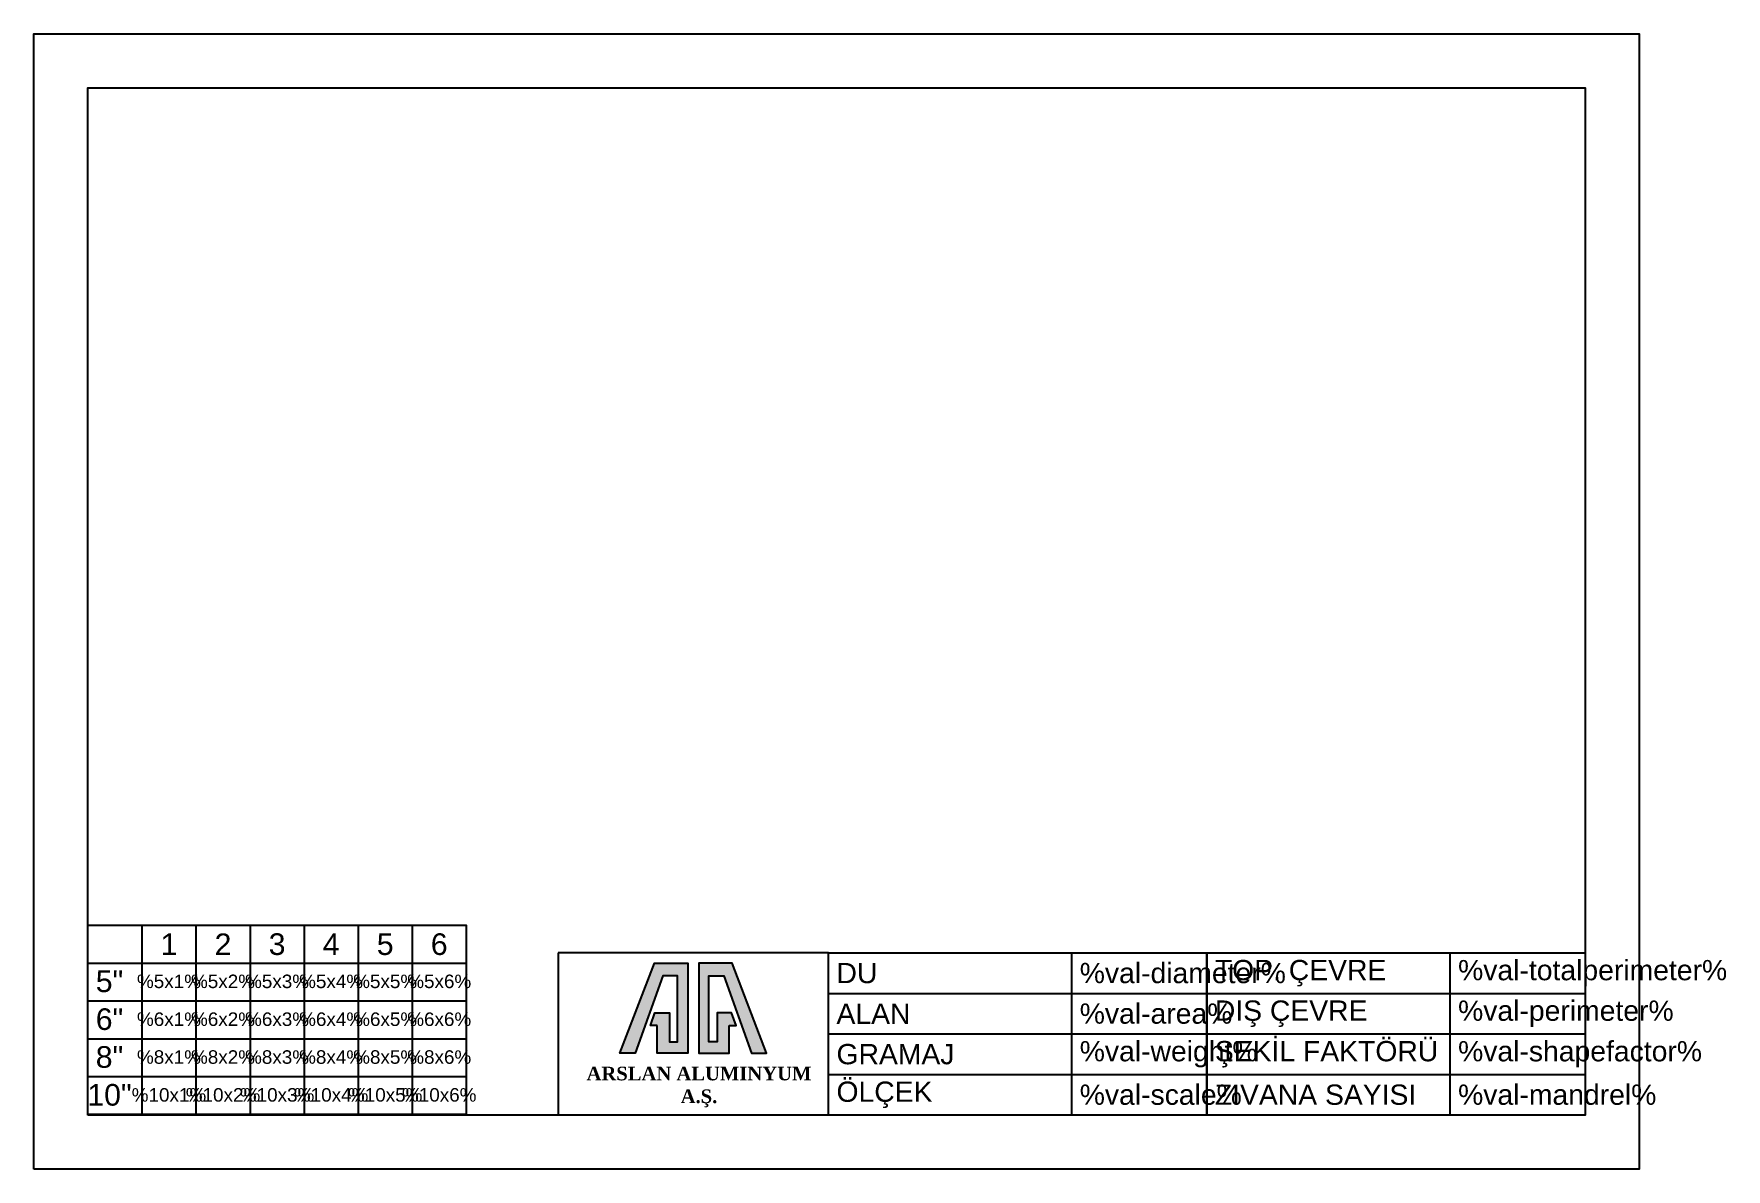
# Model space of a CAD drawing. Header units: millimetres. Extents: x 0 to 313, y -210 to 0.
import ezdxf

# ---------------------------------------------------------------- set-up
doc = ezdxf.new("R2010")
doc.units = ezdxf.units.MM
doc.styles.get("Standard").update_dxf_attribs({"font": 'arial.ttf'})

msp = doc.modelspace()

# ---------------------------------------------------------------- hatches: boundary and pattern name
at = {"lineweight": -2}
for points in [[(120.99, -171.9), (114.81, -171.9), (108.44, -188.56), (111.24, -188.56), (116.36, -174.25), (119.11, -174.25), (119.11, -186.47), (117.59, -186.47), (117.59, -181.08), (114.9, -181.08), (114.06, -183.41), (115.34, -183.41), (115.34, -188.56), (120.99, -188.56)], [(127.64, -174.25), (132.76, -188.56), (135.56, -188.56), (129.19, -171.9), (123.01, -171.9), (123.01, -188.56), (128.66, -188.56), (128.66, -183.41), (129.94, -183.41), (129.1, -181.08), (126.41, -181.08), (126.41, -186.47), (124.89, -186.47), (124.89, -174.25)]]:
    msp.add_hatch(color=256, dxfattribs=at).paths.add_polyline_path(points)

# ---------------------------------------------------------------- linework, layer by layer
for p, q in [((20, -165), (20, -200)), ((30, -165), (30, -200)), ((40, -165), (40, -200)), ((50, -165), (50, -200)), ((60, -165), (60, -200)), ((70, -165), (70, -200)), ((10, -171.87), (80, -171.87)), ((147, -170), (97, -170)), ((97, -170), (97, -200)), ((192, -170), (192, -200)), ((262, -170), (262, -200)), ((147, -177.5), (217, -177.5)), ((217, -177.5), (287, -177.5)), ((10, -178.87), (80, -178.87)), ((10, -185.87), (80, -185.87)), ((147, -185), (217, -185)), ((217, -185), (287, -185)), ((10, -192.87), (80, -192.87)), ((147, -192.5), (217, -192.5)), ((217, -192.5), (287, -192.5))]:
    msp.add_line(p, q)
for points in [[(0, -210), (0, 0), (297, 0), (297, -210)], [(10, -200), (10, -10), (287, -10), (287, -200)], [(80, -199.87), (10, -199.87), (10, -164.87), (80, -164.87)], [(217, -200), (147, -200), (147, -170), (217, -170)], [(287, -200), (217, -200), (217, -170), (287, -170)]]:
    msp.add_lwpolyline(points, close=True)
for points in [[(115.34, -183.41), (114.06, -183.41), (114.9, -181.08), (117.59, -181.08), (117.59, -186.47), (119.11, -186.47), (119.11, -174.25), (116.36, -174.25), (111.24, -188.56), (108.44, -188.56), (114.81, -171.9), (120.99, -171.9), (120.99, -188.56), (115.34, -188.56)], [(128.66, -183.41), (129.94, -183.41), (129.1, -181.08), (126.41, -181.08), (126.41, -186.47), (124.89, -186.47), (124.89, -174.25), (127.64, -174.25), (132.76, -188.56), (135.56, -188.56), (129.19, -171.9), (123.01, -171.9), (123.01, -188.56), (128.66, -188.56)]]:
    msp.add_lwpolyline(points, close=True, dxfattribs=at)

# ---------------------------------------------------------------- texts
for s, width, gutter_width, insert, char_height, attachment_point in [('1', 9.9995, 12.5, (25, -168.41), 4, 5), ('2', 9.9995, 12.5, (35, -168.41), 4, 5), ('3', 9.9995, 12.5, (45, -168.41), 4, 5), ('4', 9.9995, 12.5, (55, -168.41), 4, 5), ('5', 9.9995, 12.5, (65, -168.41), 4, 5), ('6', 9.9995, 12.5, (75, -168.41), 4, 5), ('DU', 40.5, 18.75, (148.5, -173.75), 3.75, 4), ('%val-diameter%', 40.5, 18.75, (193.5, -173.75), 3.75, 4), ('TOP. ÇEVRE', 40.5, 18.75, (218.5, -173.75), 3.75, 4), ('%val-totalperimeter%', 40.5, 18.75, (263.5, -173.75), 3.75, 4), ('5"', 9.9995, 12.5, (14, -175.28), 4, 5), ('%5x1%', 9.9995, 12.5, (25, -175.28), 2.5, 5), ('%5x2%', 9.9995, 12.5, (35, -175.28), 2.5, 5), ('%5x3%', 9.9995, 12.5, (45, -175.28), 2.5, 5), ('%5x4%', 9.9995, 12.5, (55, -175.28), 2.5, 5), ('%5x5%', 9.9995, 12.5, (65, -175.28), 2.5, 5), ('%5x6%', 9.9995, 12.5, (75, -175.28), 2.5, 5), ('6"', 9.9995, 12.5, (14, -182.28), 4, 5), ('%6x1%', 9.9995, 12.5, (25, -182.28), 2.5, 5), ('%6x2%', 9.9995, 12.5, (35, -182.28), 2.5, 5), ('%6x3%', 9.9995, 12.5, (45, -182.28), 2.5, 5), ('%6x4%', 9.9995, 12.5, (55, -182.28), 2.5, 5), ('%6x5%', 9.9995, 12.5, (65, -182.28), 2.5, 5), ('%6x6%', 9.9995, 12.5, (75, -182.28), 2.5, 5), ('ALAN', 40.5, 18.75, (148.5, -181.25), 3.75, 4), ('%val-area%', 40.5, 18.75, (193.5, -181.25), 3.75, 4), ('DIŞ ÇEVRE', 40.5, 18.75, (218.5, -181.25), 3.75, 4), ('%val-perimeter%', 40.5, 18.75, (263.5, -181.25), 3.75, 4), ('8"', 9.9995, 12.5, (14, -189.28), 4, 5), ('GRAMAJ', 40.5, 18.75, (148.5, -188.75), 3.75, 4), ('%val-weight%', 40.5, 18.75, (193.5, -188.75), 3.75, 4), ('ŞEKİL FAKTÖRÜ', 40.5, 18.75, (218.5, -188.75), 3.75, 4), ('%val-shapefactor%', 40.5, 18.75, (263.5, -188.75), 3.75, 4), ('%8x1%', 9.9995, 12.5, (25, -189.28), 2.5, 5), ('%8x2%', 9.9995, 12.5, (35, -189.28), 2.5, 5), ('%8x3%', 9.9995, 12.5, (45, -189.28), 2.5, 5), ('%8x4%', 9.9995, 12.5, (55, -189.28), 2.5, 5), ('%8x5%', 9.9995, 12.5, (65, -189.28), 2.5, 5), ('%8x6%', 9.9995, 12.5, (75, -189.28), 2.5, 5), ('ÖLÇEK', 40.5, 18.75, (148.5, -196.25), 3.75, 4), ('10"', 9.9995, 12.5, (14, -196.28), 4, 5), ('%10x1%', 9.9995, 12.5, (25, -196.28), 2.5, 5), ('%10x2%', 9.9995, 12.5, (35, -196.28), 2.5, 5), ('%10x3%', 9.9995, 12.5, (45, -196.28), 2.5, 5), ('%10x4%', 9.9995, 12.5, (55, -196.28), 2.5, 5), ('%10x5%', 9.9995, 12.5, (65, -196.28), 2.5, 5), ('%10x6%', 9.9995, 12.5, (75, -196.28), 2.5, 5), ('%val-scale%', 40.5, 18.75, (193.5, -196.25), 3.75, 4), ('ZIVANA SAYISI', 40.5, 18.75, (218.5, -196.25), 3.75, 4), ('%val-mandrel%', 40.5, 18.75, (263.5, -196.25), 3.75, 4)]:
    msp.add_mtext_dynamic_manual_height_columns(s, width=width, gutter_width=gutter_width, heights=[0], dxfattribs=dict(insert=insert, char_height=char_height, attachment_point=attachment_point))
at = {"lineweight": -2, "ltscale": 0.5, "insert": (123.06, -191.05), "char_height": 2.5236, "width": 42.785, "attachment_point": 2}
msp.add_mtext('{\\fBookman Old Style|b1|i0|c0|p18;ARSLAN ALUMINYUM\\P\\fBookman Old Style|b1|i0|c162|p18;A.Ş.}', dxfattribs=at)

doc.saveas('drawing.dxf')
